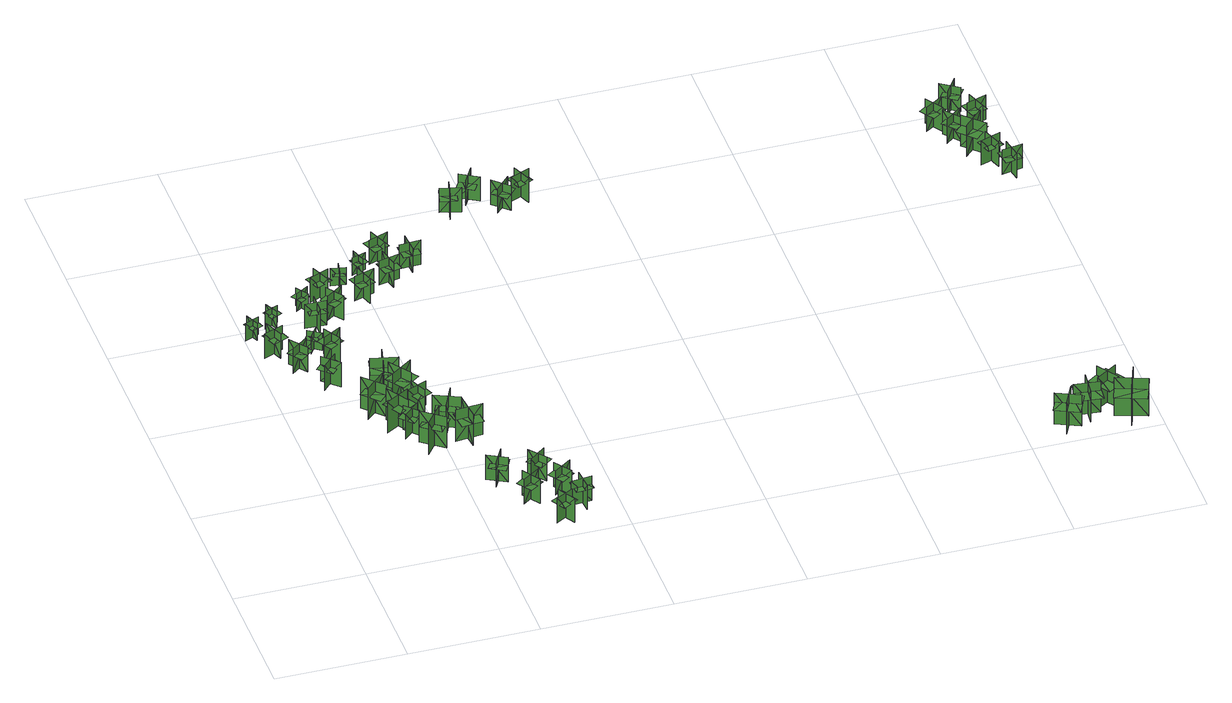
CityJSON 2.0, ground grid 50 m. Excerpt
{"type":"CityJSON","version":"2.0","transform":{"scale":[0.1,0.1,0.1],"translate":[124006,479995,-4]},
"CityObjects":{
"tree1":{"type":"SolitaryVegetationObject","geometry":[{"type":"MultiSurface","lod":"1","boundaries":[[[0,1,2]],[[0,2,3]],[[4,5,6]],[[4,6,7]],[[8,9,10]],[[8,10,11]],[[8,11,12]],[[8,12,13]]]}]},
"tree2":{"type":"SolitaryVegetationObject","geometry":[{"type":"MultiSurface","lod":"1","boundaries":[[[14,15,16]],[[14,16,17]],[[18,19,20]],[[18,20,21]],[[22,23,24]],[[22,24,25]],[[22,25,26]],[[22,26,27]]]}]},
"tree3":{"type":"SolitaryVegetationObject","geometry":[{"type":"MultiSurface","lod":"1","boundaries":[[[28,29,30]],[[28,30,31]],[[32,33,34]],[[32,34,35]],[[36,37,38]],[[36,38,39]],[[36,39,40]],[[36,40,41]]]}]},
"tree4":{"type":"SolitaryVegetationObject","geometry":[{"type":"MultiSurface","lod":"1","boundaries":[[[42,43,44]],[[42,44,45]],[[46,47,48]],[[46,48,49]],[[50,51,52]],[[50,52,53]],[[50,53,54]],[[50,54,55]]]}]},
"tree5":{"type":"SolitaryVegetationObject","geometry":[{"type":"MultiSurface","lod":"1","boundaries":[[[56,57,58]],[[56,58,59]],[[60,61,62]],[[60,62,63]],[[64,65,66]],[[64,66,67]],[[64,67,68]],[[64,68,69]]]}]},
"tree6":{"type":"SolitaryVegetationObject","geometry":[{"type":"MultiSurface","lod":"1","boundaries":[[[70,71,72]],[[70,72,73]],[[74,75,76]],[[74,76,77]],[[78,79,80]],[[78,80,81]],[[78,81,82]],[[78,82,83]]]}]},
"tree7":{"type":"SolitaryVegetationObject","geometry":[{"type":"MultiSurface","lod":"1","boundaries":[[[84,85,86]],[[84,86,87]],[[88,89,90]],[[88,90,91]],[[92,93,94]],[[92,94,95]],[[92,95,96]],[[92,96,97]]]}]},
"tree8":{"type":"SolitaryVegetationObject","geometry":[{"type":"MultiSurface","lod":"1","boundaries":[[[98,99,100]],[[98,100,101]],[[102,103,104]],[[102,104,105]],[[106,107,108]],[[106,108,109]],[[106,109,110]],[[106,110,111]]]}]},
"tree9":{"type":"SolitaryVegetationObject","geometry":[{"type":"MultiSurface","lod":"1","boundaries":[[[112,113,114]],[[112,114,115]],[[116,117,118]],[[116,118,119]],[[120,121,122]],[[120,122,123]],[[120,123,124]],[[120,124,125]]]}]},
"tree10":{"type":"SolitaryVegetationObject","geometry":[{"type":"MultiSurface","lod":"1","boundaries":[[[126,127,128]],[[126,128,129]],[[130,131,132]],[[130,132,133]],[[134,135,136]],[[134,136,137]],[[134,137,138]],[[134,138,139]]]}]},
"tree11":{"type":"SolitaryVegetationObject","geometry":[{"type":"MultiSurface","lod":"1","boundaries":[[[140,141,142]],[[140,142,143]],[[144,145,146]],[[144,146,147]],[[148,149,150]],[[148,150,151]],[[148,151,152]],[[148,152,153]]]}]},
"tree12":{"type":"SolitaryVegetationObject","geometry":[{"type":"MultiSurface","lod":"1","boundaries":[[[154,155,156]],[[154,156,157]],[[158,159,160]],[[158,160,161]],[[162,163,164]],[[162,164,165]],[[162,165,166]],[[162,166,167]]]}]},
"tree13":{"type":"SolitaryVegetationObject","geometry":[{"type":"MultiSurface","lod":"1","boundaries":[[[168,169,170]],[[168,170,171]],[[172,173,174]],[[172,174,175]],[[176,177,178]],[[176,178,179]],[[176,179,180]],[[176,180,181]]]}]},
"tree14":{"type":"SolitaryVegetationObject","geometry":[{"type":"MultiSurface","lod":"1","boundaries":[[[182,183,184]],[[182,184,185]],[[186,187,188]],[[186,188,189]],[[190,191,192]],[[190,192,193]],[[190,193,194]],[[190,194,195]]]}]},
"tree15":{"type":"SolitaryVegetationObject","geometry":[{"type":"MultiSurface","lod":"1","boundaries":[[[196,197,198]],[[196,198,199]],[[200,201,202]],[[200,202,203]],[[204,205,206]],[[204,206,207]],[[204,207,208]],[[204,208,209]]]}]},
"tree16":{"type":"SolitaryVegetationObject","geometry":[{"type":"MultiSurface","lod":"1","boundaries":[[[210,211,212]],[[210,212,213]],[[214,215,216]],[[214,216,217]],[[218,219,220]],[[218,220,221]],[[218,221,222]],[[218,222,223]]]}]},
"tree17":{"type":"SolitaryVegetationObject","geometry":[{"type":"MultiSurface","lod":"1","boundaries":[[[224,225,226]],[[224,226,227]],[[228,229,230]],[[228,230,231]],[[232,233,234]],[[232,234,235]],[[232,235,236]],[[232,236,237]]]}]},
"tree18":{"type":"SolitaryVegetationObject","geometry":[{"type":"MultiSurface","lod":"1","boundaries":[[[238,239,240]],[[238,240,241]],[[242,243,244]],[[242,244,245]],[[246,247,248]],[[246,248,249]],[[246,249,250]],[[246,250,251]]]}]},
"tree19":{"type":"SolitaryVegetationObject","geometry":[{"type":"MultiSurface","lod":"1","boundaries":[[[252,253,254]],[[252,254,255]],[[256,257,258]],[[256,258,259]],[[260,261,262]],[[260,262,263]],[[260,263,264]],[[260,264,265]]]}]},
"tree20":{"type":"SolitaryVegetationObject","geometry":[{"type":"MultiSurface","lod":"1","boundaries":[[[266,267,268]],[[266,268,269]],[[270,271,272]],[[270,272,273]],[[274,275,276]],[[274,276,277]],[[274,277,278]],[[274,278,279]]]}]},
"tree21":{"type":"SolitaryVegetationObject","geometry":[{"type":"MultiSurface","lod":"1","boundaries":[[[280,281,282]],[[280,282,283]],[[284,285,286]],[[284,286,287]],[[288,289,290]],[[288,290,291]],[[288,291,292]],[[288,292,293]]]}]},
"tree22":{"type":"SolitaryVegetationObject","geometry":[{"type":"MultiSurface","lod":"1","boundaries":[[[294,295,296]],[[294,296,297]],[[298,299,300]],[[298,300,301]],[[302,303,304]],[[302,304,305]],[[302,305,306]],[[302,306,307]]]}]},
"tree23":{"type":"SolitaryVegetationObject","geometry":[{"type":"MultiSurface","lod":"1","boundaries":[[[308,309,310]],[[308,310,311]],[[312,313,314]],[[312,314,315]],[[316,317,318]],[[316,318,319]],[[316,319,320]],[[316,320,321]]]}]},
"tree24":{"type":"SolitaryVegetationObject","geometry":[{"type":"MultiSurface","lod":"1","boundaries":[[[322,323,324]],[[322,324,325]],[[326,327,328]],[[326,328,329]],[[330,331,332]],[[330,332,333]],[[330,333,334]],[[330,334,335]]]}]},
"tree25":{"type":"SolitaryVegetationObject","geometry":[{"type":"MultiSurface","lod":"1","boundaries":[[[336,337,338]],[[336,338,339]],[[340,341,342]],[[340,342,343]],[[344,345,346]],[[344,346,347]],[[344,347,348]],[[344,348,349]]]}]},
"tree26":{"type":"SolitaryVegetationObject","geometry":[{"type":"MultiSurface","lod":"1","boundaries":[[[350,351,352]],[[350,352,353]],[[354,355,356]],[[354,356,357]],[[358,359,360]],[[358,360,361]],[[358,361,362]],[[358,362,363]]]}]},
"tree27":{"type":"SolitaryVegetationObject","geometry":[{"type":"MultiSurface","lod":"1","boundaries":[[[364,365,366]],[[364,366,367]],[[368,369,370]],[[368,370,371]],[[372,373,374]],[[372,374,375]],[[372,375,376]],[[372,376,377]]]}]},
"tree28":{"type":"SolitaryVegetationObject","geometry":[{"type":"MultiSurface","lod":"1","boundaries":[[[378,379,380]],[[378,380,381]],[[382,383,384]],[[382,384,385]],[[386,387,388]],[[386,388,389]],[[386,389,390]],[[386,390,391]]]}]},
"tree29":{"type":"SolitaryVegetationObject","geometry":[{"type":"MultiSurface","lod":"1","boundaries":[[[392,393,394]],[[392,394,395]],[[396,397,398]],[[396,398,399]],[[400,401,402]],[[400,402,403]],[[400,403,404]],[[400,404,405]]]}]},
"tree30":{"type":"SolitaryVegetationObject","geometry":[{"type":"MultiSurface","lod":"1","boundaries":[[[406,407,408]],[[406,408,409]],[[410,411,412]],[[410,412,413]],[[414,415,416]],[[414,416,417]],[[414,417,418]],[[414,418,419]]]}]},
"tree31":{"type":"SolitaryVegetationObject","geometry":[{"type":"MultiSurface","lod":"1","boundaries":[[[420,421,422]],[[420,422,423]],[[424,425,426]],[[424,426,427]],[[428,429,430]],[[428,430,431]],[[428,431,432]],[[428,432,433]]]}]},
"tree32":{"type":"SolitaryVegetationObject","geometry":[{"type":"MultiSurface","lod":"1","boundaries":[[[434,435,436]],[[434,436,437]],[[438,439,440]],[[438,440,441]],[[442,443,444]],[[442,444,445]],[[442,445,446]],[[442,446,447]]]}]},
"tree33":{"type":"SolitaryVegetationObject","geometry":[{"type":"MultiSurface","lod":"1","boundaries":[[[448,449,450]],[[448,450,451]],[[452,453,454]],[[452,454,455]],[[456,457,458]],[[456,458,459]],[[456,459,460]],[[456,460,461]]]}]},
"tree34":{"type":"SolitaryVegetationObject","geometry":[{"type":"MultiSurface","lod":"1","boundaries":[[[462,463,464]],[[462,464,465]],[[466,467,468]],[[466,468,469]],[[470,471,472]],[[470,472,473]],[[470,473,474]],[[470,474,475]]]}]},
"tree35":{"type":"SolitaryVegetationObject","geometry":[{"type":"MultiSurface","lod":"1","boundaries":[[[476,477,478]],[[476,478,479]],[[480,481,482]],[[480,482,483]],[[484,485,486]],[[484,486,487]],[[484,487,488]],[[484,488,489]]]}]},
"tree36":{"type":"SolitaryVegetationObject","geometry":[{"type":"MultiSurface","lod":"1","boundaries":[[[490,491,492]],[[490,492,493]],[[494,495,496]],[[494,496,497]],[[498,499,500]],[[498,500,501]],[[498,501,502]],[[498,502,503]]]}]},
"tree37":{"type":"SolitaryVegetationObject","geometry":[{"type":"MultiSurface","lod":"1","boundaries":[[[504,505,506]],[[504,506,507]],[[508,509,510]],[[508,510,511]],[[512,513,514]],[[512,514,515]],[[512,515,516]],[[512,516,517]]]}]},
"tree38":{"type":"SolitaryVegetationObject","geometry":[{"type":"MultiSurface","lod":"1","boundaries":[[[518,519,520]],[[518,520,521]],[[522,523,524]],[[522,524,525]],[[526,527,528]],[[526,528,529]],[[526,529,530]],[[526,530,531]]]}]},
"tree39":{"type":"SolitaryVegetationObject","geometry":[{"type":"MultiSurface","lod":"1","boundaries":[[[532,533,534]],[[532,534,535]],[[536,537,538]],[[536,538,539]],[[540,541,542]],[[540,542,543]],[[540,543,544]],[[540,544,545]]]}]},
"tree40":{"type":"SolitaryVegetationObject","geometry":[{"type":"MultiSurface","lod":"1","boundaries":[[[546,547,548]],[[546,548,549]],[[550,551,552]],[[550,552,553]],[[554,555,556]],[[554,556,557]],[[554,557,558]],[[554,558,559]]]}]},
"tree41":{"type":"SolitaryVegetationObject","geometry":[{"type":"MultiSurface","lod":"1","boundaries":[[[560,561,562]],[[560,562,563]],[[564,565,566]],[[564,566,567]],[[568,569,570]],[[568,570,571]],[[568,571,572]],[[568,572,573]]]}]},
"tree42":{"type":"SolitaryVegetationObject","geometry":[{"type":"MultiSurface","lod":"1","boundaries":[[[574,575,576]],[[574,576,577]],[[578,579,580]],[[578,580,581]],[[582,583,584]],[[582,584,585]],[[582,585,586]],[[582,586,587]]]}]},
"tree43":{"type":"SolitaryVegetationObject","geometry":[{"type":"MultiSurface","lod":"1","boundaries":[[[588,589,590]],[[588,590,591]],[[592,593,594]],[[592,594,595]],[[596,597,598]],[[596,598,599]],[[596,599,600]],[[596,600,601]]]}]},
"tree44":{"type":"SolitaryVegetationObject","geometry":[{"type":"MultiSurface","lod":"1","boundaries":[[[602,603,604]],[[602,604,605]],[[606,607,608]],[[606,608,609]],[[610,611,612]],[[610,612,613]],[[610,613,614]],[[610,614,615]]]}]},
"tree45":{"type":"SolitaryVegetationObject","geometry":[{"type":"MultiSurface","lod":"1","boundaries":[[[616,617,618]],[[616,618,619]],[[620,621,622]],[[620,622,623]],[[624,625,626]],[[624,626,627]],[[624,627,628]],[[624,628,629]]]}]},
"tree46":{"type":"SolitaryVegetationObject","geometry":[{"type":"MultiSurface","lod":"1","boundaries":[[[630,631,632]],[[630,632,633]],[[634,635,636]],[[634,636,637]],[[638,639,640]],[[638,640,641]],[[638,641,642]],[[638,642,643]]]}]},
"tree47":{"type":"SolitaryVegetationObject","geometry":[{"type":"MultiSurface","lod":"1","boundaries":[[[644,645,646]],[[644,646,647]],[[648,649,650]],[[648,650,651]],[[652,653,654]],[[652,654,655]],[[652,655,656]],[[652,656,657]]]}]}
},
"vertices":[
[40,1433,14],[17,1486,14],[17,1486,91],[40,1433,91],[54,1468,14],[54,1468,91],[0,1444,91],[0,1444,14],[54,1468,67],[44,1490,67],[1,1471,67],[11,1449,67],[21,1427,67],[63,1445,67],
[90,1312,10],[59,1388,10],[59,1388,119],[90,1312,119],[110,1361,10],[110,1361,119],[35,1329,119],[35,1329,10],[110,1361,84],[97,1392,84],[37,1367,84],[50,1336,84],[63,1304,84],[123,1329,84],
[107,1217,7],[171,1266,7],[171,1266,116],[107,1217,116],[159,1210,7],[159,1210,116],[109,1275,116],[109,1275,7],[159,1210,82],[185,1231,82],[146,1282,82],[119,1262,82],[92,1241,82],[132,1189,82],
[235,1131,19],[180,1072,19],[180,1072,128],[235,1131,128],[183,1129,19],[183,1129,128],[243,1074,128],[243,1074,19],[183,1129,94],[160,1104,94],[208,1060,94],[231,1085,94],[254,1110,94],[206,1154,94],
[129,1483,12],[104,1535,12],[104,1535,89],[129,1483,89],[141,1518,12],[141,1518,89],[88,1493,89],[88,1493,12],[141,1518,65],[130,1540,65],[89,1520,65],[99,1498,65],[109,1476,65],[151,1496,65],
[283,877,4],[359,949,4],[359,949,144],[283,877,144],[350,876,4],[350,876,144],[278,951,144],[278,951,4],[350,876,100],[382,906,100],[324,966,100],[292,936,100],[261,906,100],[319,846,100],
[235,1356,8],[203,1308,8],[203,1308,85],[235,1356,85],[199,1349,8],[199,1349,85],[247,1317,85],[247,1317,8],[199,1349,61],[185,1329,61],[224,1303,61],[237,1323,61],[251,1343,61],[212,1369,61],
[398,768,5],[344,857,5],[344,857,144],[398,768,144],[414,833,5],[414,833,144],[324,779,144],[324,779,5],[414,833,100],[391,870,100],[320,827,100],[342,790,100],[365,752,100],[436,796,100],
[434,777,8],[375,721,8],[375,721,117],[434,777,117],[382,778,8],[382,778,117],[438,719,117],[438,719,8],[382,778,82],[357,755,82],[402,707,82],[426,731,82],[451,754,82],[407,801,82],
[244,1291,13],[285,1221,13],[285,1221,122],[244,1291,122],[231,1241,13],[231,1241,122],[301,1282,122],[301,1282,13],[231,1241,88],[248,1212,88],[304,1244,88],[287,1274,88],[270,1303,88],[213,1270,88],
[498,628,7],[415,691,7],[415,691,147],[498,628,147],[489,694,7],[489,694,147],[426,611,147],[426,611,7],[489,694,103],[454,721,103],[404,654,103],[438,628,103],[473,601,103],[524,668,103],
[396,1078,8],[372,976,8],[372,976,148],[396,1078,148],[339,1042,8],[339,1042,148],[441,1019,148],[441,1019,8],[339,1042,104],[329,1000,104],[410,981,104],[420,1023,104],[430,1066,104],[349,1085,104],
[307,1458,7],[226,1460,7],[226,1460,116],[307,1458,116],[271,1495,7],[271,1495,116],[269,1414,116],[269,1414,7],[271,1495,82],[237,1496,82],[236,1431,82],[270,1430,82],[304,1430,82],[305,1495,82],
[389,926,10],[475,987,10],[475,987,149],[389,926,149],[456,915,10],[456,915,149],[395,1001,149],[395,1001,10],[456,915,105],[491,940,105],[443,1009,105],[407,983,105],[372,958,105],[420,890,105],
[236,1600,9],[267,1551,9],[267,1551,87],[236,1600,87],[228,1564,9],[228,1564,87],[277,1595,87],[277,1595,9],[228,1564,62],[241,1543,62],[280,1568,62],[267,1589,62],[254,1609,62],[215,1584,62],
[598,353,8],[638,424,8],[638,424,117],[598,353,117],[648,367,8],[648,367,117],[577,407,117],[577,407,8],[648,367,83],[664,397,83],[608,429,83],[591,399,83],[574,370,83],[631,337,83],
[484,846,7],[452,921,7],[452,921,115],[484,846,115],[503,895,7],[503,895,115],[428,863,115],[428,863,7],[503,895,81],[490,926,81],[430,900,81],[443,869,81],[457,838,81],[516,863,81],
[672,274,11],[718,206,11],[718,206,120],[672,274,120],[663,222,11],[663,222,120],[730,268,120],[730,268,11],[663,222,86],[682,194,86],[736,231,86],[716,259,86],[697,287,86],[644,250,86],
[585,727,6],[490,771,6],[490,771,145],[585,727,145],[562,790,6],[562,790,145],[518,695,145],[518,695,6],[562,790,101],[522,808,101],[487,733,101],[527,714,101],[566,696,101],[601,772,101],
[542,657,7],[646,666,7],[646,666,147],[542,657,147],[594,614,7],[594,614,147],[584,718,147],[584,718,7],[594,614,103],[637,618,103],[630,701,103],[586,697,103],[543,693,103],[551,610,103],
[327,1533,7],[375,1467,7],[375,1467,116],[327,1533,116],[319,1481,7],[319,1481,116],[385,1529,116],[385,1529,7],[319,1481,82],[339,1453,82],[392,1492,82],[372,1519,82],[352,1547,82],[299,1508,82],
[809,111,17],[739,71,17],[739,71,125],[809,111,125],[759,124,17],[759,124,125],[799,54,125],[799,54,17],[759,124,91],[730,108,91],[762,51,91],[791,68,91],[821,85,91],[789,141,91],
[367,1637,6],[292,1606,6],[292,1606,115],[367,1637,115],[319,1657,6],[319,1657,115],[351,1582,115],[351,1582,6],[319,1657,81],[288,1644,81],[313,1584,81],[344,1597,81],[376,1610,81],[350,1670,81],
[782,331,8],[730,394,8],[730,394,117],[782,331,117],[787,383,8],[787,383,117],[724,331,117],[724,331,8],[787,383,83],[765,409,83],[715,368,83],[737,342,83],[758,316,83],[809,357,83],
[794,286,14],[840,219,14],[840,219,122],[794,286,122],[785,235,14],[785,235,122],[852,281,122],[852,281,14],[785,235,88],[804,207,88],[858,244,88],[839,272,88],[820,300,88],[766,263,88],
[901,171,10],[820,163,10],[820,163,119],[901,171,119],[861,204,10],[861,204,119],[869,123,119],[869,123,10],[861,204,85],[827,201,85],[833,136,85],[867,140,85],[901,143,85],[895,208,85],
[446,1665,8],[389,1676,8],[389,1676,85],[446,1665,85],[425,1696,8],[425,1696,85],[414,1639,85],[414,1639,8],[425,1696,61],[401,1701,61],[393,1655,61],[417,1650,61],[440,1646,61],[449,1692,61],
[470,1609,8],[495,1532,8],[495,1532,117],[470,1609,117],[446,1563,8],[446,1563,117],[524,1588,117],[524,1588,8],[446,1563,83],[457,1530,83],[518,1550,83],[508,1583,83],[498,1615,83],[436,1595,83],
[483,1711,8],[538,1730,8],[538,1730,86],[483,1711,86],[517,1695,8],[517,1695,86],[498,1750,86],[498,1750,8],[517,1695,61],[540,1703,61],[524,1747,61],[501,1739,61],[479,1731,61],[494,1687,61],
[559,1629,7],[639,1646,7],[639,1646,115],[559,1629,115],[603,1601,7],[603,1601,115],[586,1681,115],[586,1681,7],[603,1601,81],[637,1608,81],[623,1672,81],[590,1665,81],[556,1657,81],[570,1594,81],
[581,1803,8],[609,1726,8],[609,1726,116],[581,1803,116],[560,1755,8],[560,1755,116],[636,1783,116],[636,1783,8],[560,1755,82],[571,1724,82],[632,1746,82],[621,1778,82],[609,1810,82],[548,1787,82],
[652,1689,15],[734,1693,15],[734,1693,123],[652,1689,123],[691,1654,15],[691,1654,123],[687,1735,123],[687,1735,15],[691,1654,89],[725,1656,89],[722,1721,89],[688,1719,89],[654,1718,89],[657,1653,89],
[935,2000,11],[915,1921,11],[915,1921,119],[935,2000,119],[891,1973,11],[891,1973,119],[969,1953,119],[969,1953,11],[891,1973,85],[882,1940,85],[945,1924,85],[954,1957,85],[962,1990,85],[899,2006,85],
[979,2030,15],[1049,1989,15],[1049,1989,124],[979,2030,124],[992,1980,15],[992,1980,124],[1033,2050,124],[1033,2050,15],[992,1980,89],[1021,1962,89],[1054,2018,89],[1025,2036,89],[996,2053,89],[962,1997,89],
[1087,1901,16],[1143,1960,16],[1143,1960,125],[1087,1901,125],[1139,1902,16],[1139,1902,125],[1080,1958,125],[1080,1958,16],[1139,1902,90],[1162,1927,90],[1115,1972,90],[1092,1947,90],[1068,1922,90],[1116,1878,90],
[1230,1986,15],[1155,1954,15],[1155,1954,123],[1230,1986,123],[1182,2005,15],[1182,2005,123],[1214,1930,123],[1214,1930,15],[1182,2005,89],[1151,1992,89],[1176,1932,89],[1207,1945,89],[1238,1959,89],[1213,2018,89],
[2708,76,6],[2618,117,6],[2618,117,145],[2708,76,145],[2686,138,6],[2644,48,6],[2644,48,145],[2686,138,145],[2686,138,106],[2641,159,106],[2599,68,106],[2644,48,106],[2689,27,106],[2731,117,106],
[2798,136,6],[2699,146,6],[2699,146,144],[2798,136,144],[2757,188,6],[2746,89,6],[2746,89,144],[2757,188,144],[2757,188,105],[2707,193,105],[2696,94,105],[2746,89,105],[2795,83,105],[2806,182,105],
[2877,212,5],[2794,157,5],[2794,157,144],[2877,212,144],[2812,226,5],[2868,143,5],[2868,143,144],[2812,226,144],[2812,226,105],[2771,198,105],[2826,115,105],[2868,143,105],[2909,170,105],[2854,253,105],
[2880,25,8],[2922,139,8],[2922,139,177],[2880,25,177],[2954,59,8],[2839,100,8],[2839,100,177],[2954,59,177],[2954,59,130],[2974,116,130],[2860,157,130],[2839,100,130],[2819,43,130],[2933,2,130],
[2713,1971,6],[2759,1904,6],[2759,1904,114],[2713,1971,114],[2704,1920,6],[2704,1920,114],[2771,1966,114],[2771,1966,6],[2704,1920,80],[2723,1892,80],[2777,1929,80],[2757,1957,80],[2738,1985,80],[2685,1947,80],
[2753,1831,6],[2816,1883,6],[2816,1883,114],[2753,1831,114],[2805,1826,6],[2805,1826,114],[2753,1889,114],[2753,1889,6],[2805,1826,80],[2831,1848,80],[2790,1898,80],[2763,1877,80],[2737,1855,80],[2779,1805,80],
[2795,1803,5],[2869,1729,5],[2869,1729,144],[2795,1803,144],[2795,1736,5],[2795,1736,144],[2869,1810,144],[2869,1810,5],[2795,1736,100],[2826,1705,100],[2885,1765,100],[2854,1795,100],[2823,1826,100],[2764,1767,100],
[2908,1700,5],[2831,1672,5],[2831,1672,114],[2908,1700,114],[2860,1722,5],[2860,1722,114],[2888,1645,114],[2888,1645,5],[2860,1722,79],[2828,1710,79],[2851,1649,79],[2883,1661,79],[2915,1673,79],[2892,1734,79],
[2913,1638,7],[2928,1558,7],[2928,1558,116],[2913,1638,116],[2884,1594,7],[2884,1594,116],[2964,1609,116],[2964,1609,7],[2884,1594,81],[2890,1561,81],[2954,1573,81],[2948,1606,81],[2942,1640,81],[2878,1628,81],
[2803,1985,8],[2848,2053,8],[2848,2053,117],[2803,1985,117],[2854,1995,8],[2854,1995,117],[2786,2041,117],[2786,2041,8],[2854,1995,83],[2873,2023,83],[2819,2060,83],[2800,2032,83],[2781,2004,83],[2835,1967,83],
[2871,1945,9],[2897,1868,9],[2897,1868,118],[2871,1945,118],[2848,1898,9],[2848,1898,118],[2925,1924,118],[2925,1924,9],[2848,1898,83],[2859,1866,83],[2920,1886,83],[2909,1919,83],[2898,1951,83],[2837,1930,83]
]}
